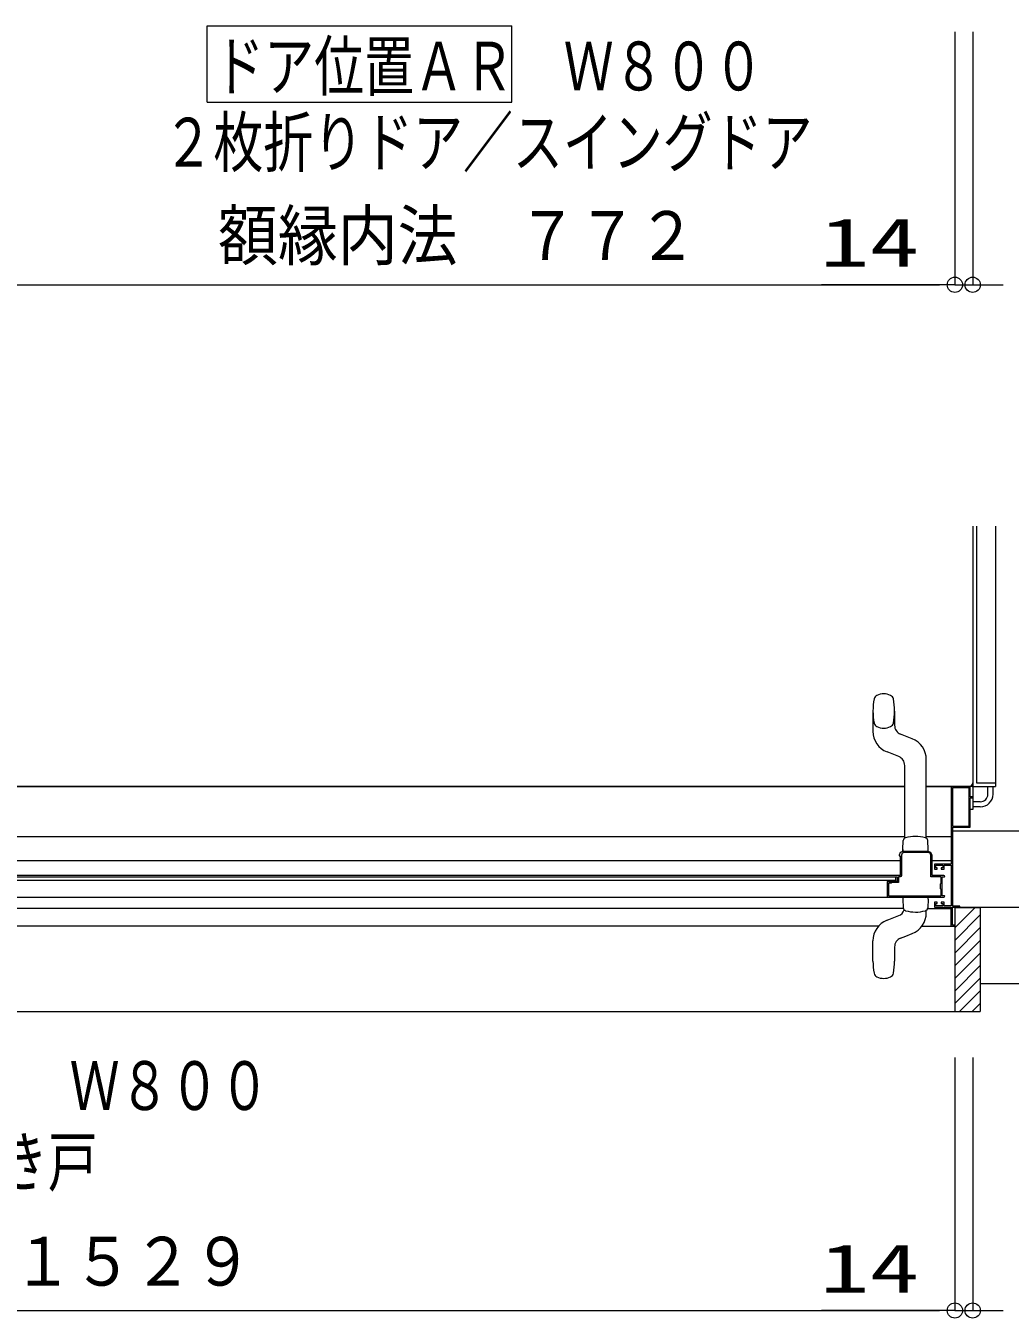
# Model space of a CAD drawing. Units: millimetres on the paper. Extents: x -305 to 305, y -152 to 152.
# Drawn here: x -138 to -99.2, y -75.1 to -24.2 of the extents above; entities that cross this region are included whole.
import ezdxf
from ezdxf.enums import TextEntityAlignment as Align

# ---------------------------------------------------------------- set-up
doc = ezdxf.new("R2010")
doc.units = ezdxf.units.MM
doc.linetypes.add('LONG_CHAIN', pattern=[21, 18, -1, 1, -1])
doc.layers.add('0-0_0', color=7, linetype='Continuous', lineweight=9)
doc.layers.add('0-1_VIEW0001', color=7, linetype='Continuous', lineweight=9)
doc.styles.add('ＭＳ ゴシック', font='')
doc.styles.get('ＭＳ ゴシック').set_extended_font_data('MS Gothic')

# ---------------------------------------------------------------- blocks, each defined once
blk = doc.blocks.new('_ORIGIN')
at = {"layer": '0-0_0'}
blk.add_line((0, 0), (-1, 0), dxfattribs=at)
blk.add_circle((0, 0), 0.5, dxfattribs=at)

msp = doc.modelspace()

# ---------------------------------------------------------------- linework, layer by layer
at = {"layer": '0-0_0'}
for p, q in [((-101.384, -24.448), (-101.384, -34.407)), ((-101.384, -24.448), (-101.384, -34.407)), ((-100.684, -24.448), (-100.684, -34.407)), ((-139.384, -34.407), (-101.984, -34.407)), ((-101.384, -34.407), (-106.632, -34.407)), ((-101.984, -34.407), (-102.584, -34.407)), ((-101.384, -34.407), (-100.684, -34.407)), ((-100.084, -34.407), (-99.484, -34.407)), ((-101.384, -64.825), (-101.384, -74.784)), ((-101.384, -64.825), (-101.384, -74.784)), ((-100.684, -64.825), (-100.684, -74.784)), ((-177.209, -74.784), (-101.984, -74.784)), ((-101.384, -74.784), (-106.632, -74.784)), ((-101.984, -74.784), (-102.584, -74.784)), ((-101.384, -74.784), (-100.684, -74.784)), ((-100.084, -74.784), (-99.484, -74.784))]:
    msp.add_line(p, q, dxfattribs=at)
at = {"layer": '0-1_VIEW0001'}
for p, q in [((-130.824, -27.215), (-130.824, -24.215)), ((-130.824, -24.215), (-118.824, -24.215)), ((-118.824, -27.215), (-118.824, -24.215)), ((-130.824, -27.215), (-118.824, -27.215)), ((-100.684, -43.908), (-100.684, -54.01)), ((-100.684, -43.908), (-100.684, -54.134)), ((-100.534, -43.908), (-100.534, -54.009)), ((-99.784, -43.908), (-99.784, -54.159)), ((-104.609, -51.185), (-104.609, -51.984)), ((-103.759, -51.185), (-103.759, -51.746)), ((-103.062, -52.277), (-103.522, -52.095)), ((-103.596, -52.98), (-104.056, -52.797)), ((-103.359, -56.19), (-103.359, -53.328)), ((-102.509, -56.189), (-102.509, -53.09)), ((-103.359, -54.159), (-163.234, -54.159)), ((-163.184, -54.159), (-103.359, -54.159)), ((-139.809, -54.159), (-103.359, -54.159)), ((-102.509, -54.159), (-100.833, -54.159)), ((-100.709, -54.159), (-102.509, -54.159)), ((-101.559, -54.159), (-102.509, -54.159)), ((-101.534, -54.159), (-101.534, -57.209)), ((-100.784, -54.159), (-101.534, -54.159)), ((-101.484, -54.204), (-101.484, -55.714)), ((-100.829, -54.204), (-101.484, -54.204)), ((-100.829, -55.714), (-100.829, -54.204)), ((-100.784, -54.559), (-100.784, -54.159)), ((-100.684, -54.184), (-100.684, -55.059)), ((-100.659, -54.159), (-99.784, -54.159)), ((-100.534, -54.009), (-99.784, -54.009)), ((-100.084, -54.46), (-100.084, -54.159)), ((-99.884, -54.46), (-99.884, -54.159)), ((-100.784, -54.599), (-100.709, -54.599)), ((-100.384, -54.759), (-100.684, -54.759)), ((-100.684, -55.059), (-100.784, -55.059)), ((-100.384, -54.959), (-100.684, -54.959)), ((-101.484, -55.714), (-100.829, -55.714)), ((-101.479, -55.759), (-101.479, -58.869)), ((-101.479, -55.908), (-92.934, -55.908)), ((-139.334, -56.12), (-103.359, -56.12)), ((-103.434, -56.635), (-103.416, -56.288)), ((-102.509, -56.12), (-101.559, -56.12)), ((-103.584, -56.86), (-103.584, -56.87)), ((-103.569, -56.885), (-103.549, -56.885)), ((-103.534, -56.9), (-103.534, -57.66)), ((-103.489, -56.86), (-103.489, -57.66)), ((-103.434, -56.635), (-103.434, -56.71)), ((-103.434, -56.71), (-103.434, -56.635)), ((-103.434, -56.71), (-103.432, -56.71)), ((-103.434, -56.71), (-103.432, -56.71)), ((-102.434, -56.71), (-103.434, -56.71)), ((-102.434, -56.755), (-103.384, -56.755)), ((-102.436, -56.71), (-102.434, -56.71)), ((-102.436, -56.71), (-102.434, -56.71)), ((-102.329, -57.71), (-102.329, -56.86)), ((-102.284, -57.66), (-102.284, -56.86)), ((-140.684, -57.07), (-103.534, -57.07)), ((-102.284, -57.07), (-101.534, -57.07)), ((-102.184, -57.209), (-102.184, -57.409)), ((-101.534, -57.209), (-102.184, -57.209)), ((-102.184, -57.409), (-102.079, -57.409)), ((-102.139, -57.359), (-102.139, -57.259)), ((-102.139, -57.259), (-101.854, -57.259)), ((-102.079, -57.359), (-102.139, -57.359)), ((-102.079, -57.409), (-102.079, -57.359)), ((-101.929, -57.359), (-101.929, -57.409)), ((-101.854, -57.359), (-101.929, -57.359)), ((-101.929, -57.409), (-101.809, -57.409)), ((-101.854, -57.259), (-101.854, -57.359)), ((-101.809, -57.409), (-101.809, -57.259)), ((-101.809, -57.259), (-101.534, -57.259)), ((-101.534, -57.259), (-101.534, -58.859)), ((-140.214, -57.713), (-103.654, -57.713)), ((-103.534, -57.66), (-139.824, -57.66)), ((-103.704, -57.863), (-139.824, -57.863)), ((-104.044, -57.896), (-104.044, -58.51)), ((-104.023, -57.877), (-104.037, -57.885)), ((-104.014, -57.875), (-104.015, -57.875)), ((-104.004, -57.89), (-104.004, -57.885)), ((-103.994, -57.96), (-103.994, -58.46)), ((-103.905, -57.96), (-103.994, -57.96)), ((-103.907, -57.915), (-103.979, -57.915)), ((-103.863, -57.898), (-103.901, -57.914)), ((-103.848, -57.941), (-103.887, -57.956)), ((-103.654, -57.895), (-103.845, -57.895)), ((-103.609, -57.94), (-103.843, -57.94)), ((-103.704, -57.863), (-103.704, -57.713)), ((-103.654, -57.713), (-103.654, -57.895)), ((-103.609, -57.71), (-103.609, -57.94)), ((-103.539, -57.71), (-103.609, -57.71)), ((-101.924, -57.71), (-102.329, -57.71)), ((-101.824, -57.66), (-102.284, -57.66)), ((-101.949, -57.985), (-101.924, -57.96)), ((-101.949, -58.185), (-101.949, -57.985)), ((-101.924, -57.96), (-101.924, -57.71)), ((-101.884, -57.71), (-101.794, -57.71)), ((-101.884, -58.46), (-101.884, -57.71)), ((-101.884, -58.345), (-101.884, -57.825)), ((-103.994, -58.46), (-101.924, -58.46)), ((-101.924, -58.21), (-101.949, -58.185)), ((-101.924, -58.46), (-101.924, -58.21)), ((-101.794, -58.46), (-101.884, -58.46)), ((-103.412, -58.955), (-177.659, -58.955)), ((-139.824, -58.51), (-101.824, -58.51)), ((-103.434, -58.51), (-103.434, -58.585)), ((-103.434, -58.585), (-103.416, -58.932)), ((-103.414, -58.932), (-103.416, -58.932)), ((-103.415, -58.932), (-103.416, -58.932)), ((-102.455, -58.955), (-101.534, -58.955)), ((-102.434, -58.585), (-102.452, -58.932)), ((-102.434, -58.585), (-102.434, -58.51)), ((-102.184, -58.909), (-101.534, -58.909)), ((-102.139, -58.759), (-102.079, -58.759)), ((-102.139, -58.859), (-102.139, -58.759)), ((-101.854, -58.859), (-102.139, -58.859)), ((-102.079, -58.759), (-102.079, -58.709)), ((-101.809, -58.709), (-101.929, -58.709)), ((-101.929, -58.709), (-101.929, -58.759)), ((-101.929, -58.759), (-101.854, -58.759)), ((-101.854, -58.759), (-101.854, -58.859)), ((-101.809, -58.859), (-101.809, -58.709)), ((-101.534, -58.859), (-101.809, -58.859)), ((-101.534, -59.662), (-101.534, -58.909)), ((-101.484, -59.609), (-101.484, -58.909)), ((-101.484, -58.909), (-101.184, -58.909)), ((-101.184, -58.869), (-101.479, -58.869)), ((-101.384, -58.937), (-101.384, -63.012)), ((-100.384, -58.937), (-101.384, -58.937)), ((-101.384, -59.718), (-100.603, -58.937)), ((-101.184, -58.909), (-101.184, -58.869)), ((-100.384, -58.937), (-100.384, -63.012)), ((-104.056, -59.422), (-103.596, -59.24)), ((-103.324, -59.045), (-103.325, -59.046)), ((-103.324, -59.045), (-103.325, -59.046)), ((-102.509, -59.129), (-102.509, -59.03)), ((-101.384, -60.213), (-100.384, -59.213)), ((-104.393, -59.66), (-177.809, -59.66)), ((-101.384, -59.662), (-102.69, -59.662)), ((-101.384, -59.609), (-101.484, -59.609)), ((-101.384, -59.644), (-101.384, -59.624)), ((-101.384, -60.713), (-100.384, -59.713)), ((-104.609, -61.035), (-104.609, -60.235)), ((-103.759, -60.473), (-103.759, -61.035)), ((-101.384, -61.213), (-100.384, -60.213)), ((-101.384, -61.713), (-100.384, -60.713)), ((-101.384, -62.208), (-100.384, -61.208)), ((-101.384, -62.703), (-100.384, -61.703)), ((-100.384, -61.908), (-92.934, -61.908)), ((-101.198, -63.012), (-100.384, -62.198)), ((-178.809, -63.012), (-100.384, -63.012)), ((-100.703, -63.012), (-100.384, -62.693))]:
    msp.add_line(p, q, dxfattribs=at)
at = {"layer": '0-1_VIEW0001', "linetype": 'LONG_CHAIN'}
msp.add_line((-101.184, -58.908), (-93.72, -58.908), dxfattribs=at)
at = {"layer": '0-1_VIEW0001'}
for points in [[(-101.479, -55.759), (-100.784, -55.759), (-100.784, -54.599)], [(-100.709, -54.599), (-100.709, -54.559), (-100.784, -54.559)], [(-102.434, -56.71), (-102.434, -56.635), (-102.452, -56.288)], [(-103.434, -56.71), (-103.54, -56.754), (-103.584, -56.86)], [(-103.584, -56.87), (-103.58, -56.88), (-103.569, -56.885)], [(-103.549, -56.885), (-103.539, -56.889), (-103.534, -56.9)], [(-103.384, -56.755), (-103.458, -56.785), (-103.489, -56.86)], [(-102.284, -56.86), (-102.328, -56.754), (-102.434, -56.71)], [(-102.329, -56.86), (-102.36, -56.785), (-102.434, -56.755)], [(-104.037, -57.885), (-104.042, -57.891), (-104.044, -57.896)], [(-104.015, -57.875), (-104.019, -57.875), (-104.023, -57.877)], [(-104.004, -57.885), (-104.007, -57.878), (-104.014, -57.875)], [(-103.979, -57.915), (-103.997, -57.907), (-104.004, -57.89)], [(-103.901, -57.914), (-103.904, -57.914), (-103.907, -57.915)], [(-103.887, -57.956), (-103.896, -57.959), (-103.905, -57.96)], [(-103.845, -57.895), (-103.854, -57.896), (-103.863, -57.898)], [(-103.843, -57.94), (-103.845, -57.94), (-103.848, -57.941)], [(-103.489, -57.66), (-103.504, -57.695), (-103.539, -57.71)], [(-101.794, -57.71), (-101.787, -57.707), (-101.784, -57.7), (-101.796, -57.671), (-101.824, -57.66)], [(-101.824, -58.51), (-101.796, -58.498), (-101.784, -58.47), (-101.787, -58.463), (-101.794, -58.46)], [(-102.079, -58.709), (-102.184, -58.709), (-102.184, -58.909)], [(-103.522, -60.125), (-103.319, -60.044), (-103.062, -59.942)]]:
    msp.add_lwpolyline(points, dxfattribs=at)
for centre, radius, start, end in [((-102.201, -51.185), 2.408, 168.6588, 191.3412), ((-104.366, -50.751), 0.2, 115.34, 168.6588), ((-104.184, -51.135), 0.625, 64.66, 115.34), ((-104.002, -50.751), 0.2, 11.3412, 64.66), ((-106.166, -51.185), 2.408, 348.6588, 11.3412), ((-104.366, -51.619), 0.2, 191.3412, 244.66), ((-104.184, -51.235), 0.625, 244.66, 295.34), ((-104.002, -51.619), 0.2, 295.34, 348.6588), ((-103.384, -51.746), 0.375, 180, 248.3964), ((-103.734, -51.984), 0.875, 180, 248.3964), ((-103.384, -53.09), 0.875, 0, 68.3964), ((-103.734, -53.328), 0.375, 0, 68.3964), ((-100.834, -54.009), 0.15, 270, 0), ((-100.709, -54.184), 0.025, 360, 90), ((-100.659, -54.134), 0.025, 180, 270), ((-100.384, -54.459), 0.5, 270, 0), ((-100.384, -54.459), 0.3, 270, 0), ((-103.291, -56.294), 0.125, 108.4568, 176.999), ((-102.934, -57.54), 1.421, 74.2183, 106.2037), ((-102.577, -56.294), 0.125, 3.001, 76.3206), ((-103.291, -58.925), 0.125, 183.001, 254.0572), ((-102.577, -58.925), 0.125, 283.521, 356.9989), ((-103.734, -60.235), 0.875, 111.6036, 180), ((-103.734, -58.891), 0.375, 291.6036, 340.9366), ((-102.934, -57.679), 1.421, 254.0189, 285.7696), ((-103.384, -59.129), 0.875, 291.6036, 0), ((-103.384, -60.473), 0.375, 111.6036, 180), ((-102.201, -61.035), 2.408, 180, 191.3412), ((-106.166, -61.035), 2.408, 348.6588, 0), ((-104.366, -61.469), 0.2, 191.3412, 244.66), ((-104.002, -61.469), 0.2, 295.34, 348.6588), ((-104.184, -61.085), 0.625, 244.66, 295.34)]:
    msp.add_arc(centre, radius, start, end, dxfattribs=at)

# ---------------------------------------------------------------- block references
at = {"layer": '0-0_0', "xscale": 0.6, "yscale": 0.6}
for p in [(-101.384, -34.407), (-101.384, -34.407), (-101.384, -74.784), (-101.384, -74.784)]:
    msp.add_blockref('_ORIGIN', p, dxfattribs=at)
at = {"layer": '0-0_0', "xscale": 0.6, "yscale": 0.6, "rotation": 180}
for p in [(-100.684, -34.407), (-100.684, -74.784)]:
    msp.add_blockref('_ORIGIN', p, dxfattribs=at)

# ---------------------------------------------------------------- texts
at = {"layer": '0-0_0', "style": 'ＭＳ ゴシック'}
for s, width, p in [('額縁内法\u3000７７２', 0.9, (-130.394, -34.005)), ('14', 1.5, (-106.703, -34.277)), ('額縁内法\u3000１５２９', 0.9, (-150.252, -74.381)), ('14', 1.5, (-106.703, -74.654))]:
    msp.add_text(s, height=1.921, dxfattribs=dict(at, width=width)).set_placement(p, align=Align.BOTTOM_LEFT)
at = {"layer": '0-1_VIEW0001', "style": 'ＭＳ ゴシック', "width": 0.75}
for s, p in [('ドア位置ＡＲ\u3000Ｗ８００', (-130.538, -27.334)), ('２枚折りドア／スイングドア', (-132.538, -30.332)), ('ドア位置ＡＲ\u3000Ｗ８００', (-149.987, -67.467)), ('片引き戸', (-142.987, -70.464))]:
    msp.add_text(s, height=1.921, dxfattribs=at).set_placement(p, align=Align.BOTTOM_LEFT)

doc.saveas('drawing.dxf')
